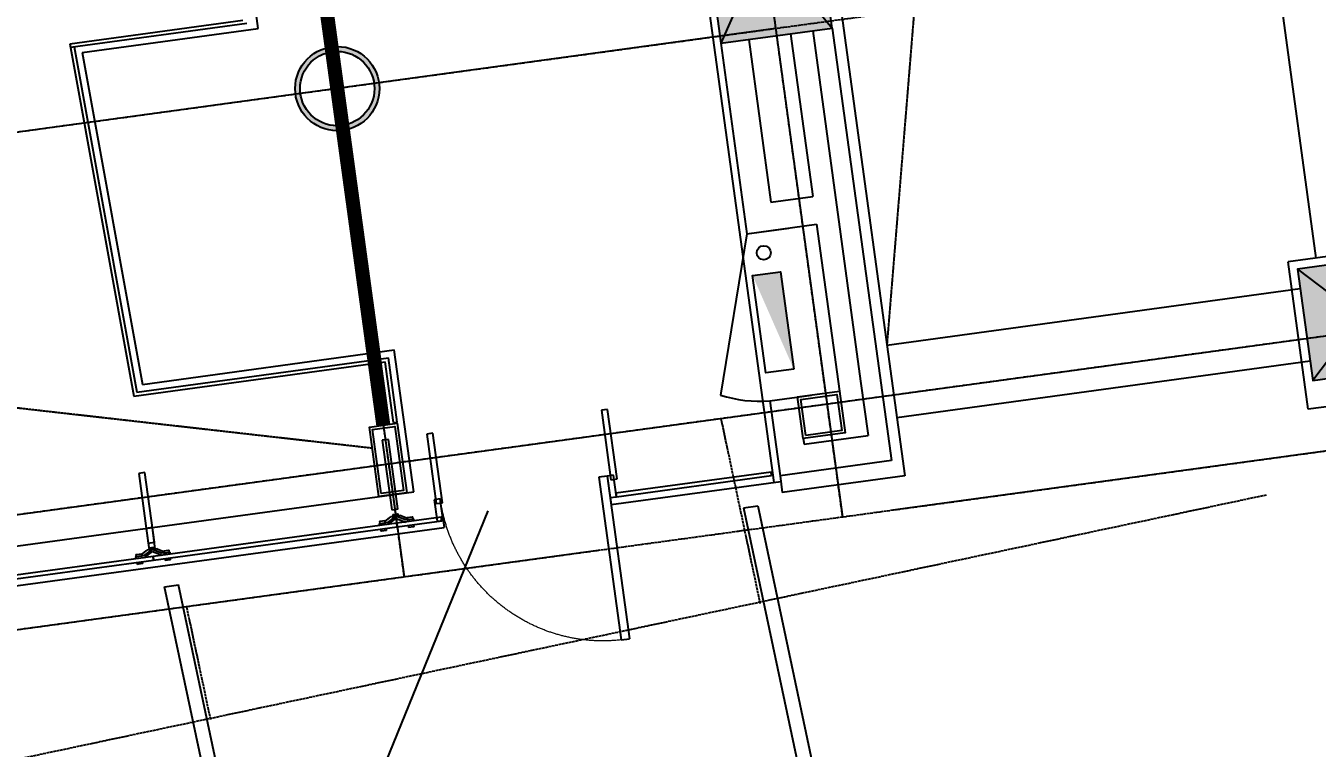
# Model space of a CAD drawing. Header units: millimetres. Extents: x -39175 to 150737, y -15023 to 140542.
# Drawn here: x -11401 to -2207, y 96250 to 101396 of the extents above; entities that cross this region are included whole.
import ezdxf

# ---------------------------------------------------------------- set-up
doc = ezdxf.new("R2010")
doc.units = ezdxf.units.MM
doc.header["$LTSCALE"] = 10
for name, pattern in [('DASH', [0.35, 0.25, -0.1]), ('E-RG-1F$0$$0$DOTE', [2.42, 2, -0.2, 0.02, -0.2]), ('E2-RI-5F$0$DASHDOT', [1, 0.5, -0.25, 0, -0.25]), ('E2-RI-5F$0$DASHED', [0.75, 0.5, -0.25])]:
    doc.linetypes.add(name, pattern=pattern)
for name, color, linetype in [('A—墙体', 7, 'Continuous'), ('A—楼梯、电梯、栏杆', 50, 'Continuous'), ('A—轴线、尺寸', 1, 'Continuous'), ('A—门窗', 135, 'Continuous'), ('E2-RI-5F$0$0M-FIRE', 30, 'E2-RI-5F$0$DASHDOT'), ('E2-RI-5F$0$0S-SLAB-HOLE', 210, 'Continuous'), ('E2-RI-5F$0$A-SYMB-VOID', 35, 'Continuous'), ('E2-RI-5F$0$J-STAIR楼梯', 2, 'Continuous'), ('I—平面—填充03(灰度)', 250, 'Continuous'), ('I—平面—文字', 40, 'Continuous'), ('I—平面—消防设施', 10, 'Continuous'), ('I—平面—装饰面层线', 192, 'Continuous'), ('I—平面—门', 22, 'Continuous'), ('轴线100', 1, 'Continuous')]:
    doc.layers.add(name, color=color, linetype=linetype)
for name, color, linetype, lineweight in [('E-RF-5F$0$A-GLAZ', 6, 'Continuous', 5), ('E2-RI-5F$0$A-DETL', 5, 'Continuous', 5), ('E2-RV-5F$0$$2$A-WALL', 7, 'Continuous', 5)]:
    doc.layers.add(name, color=color, linetype=linetype, lineweight=lineweight)
doc.styles.add('ARIAL', font='arial.ttf')
doc.dimstyles.new('200', dxfattribs={"dimscale": 200, "dimtxt": 2.5, "dimasz": 2, "dimexe": 1, "dimexo": 1, "dimgap": 0.8, "dimtad": 1, "dimdec": 0, "dimdsep": 46, "dimtxsty": 'ARIAL', "dimblk1": 'ARCHTICK', "dimblk2": 'ARCHTICK', "dimsah": 1, "dimcen": -0.9, "dimdle": 1, "dimclrd": 256, "dimclre": 256, "dimclrt": 40, "dimaunit": 1, "dimadec": 0, "dimazin": 0, "dimtfac": 0.35, "dimtdec": 0, "dimtix": 1, "dimtmove": 2, "dimatfit": 3, "dimldrblk": 'ARCHTICK', "dimfxl": 0, "dimtvp": 0.8, "dimtolj": 1, "dimtzin": 0, "dimarcsym": 0})

# ---------------------------------------------------------------- blocks, each defined once
blk = doc.blocks.new('E-RF-5F$0$Spider Panel - Spider Panel-10937385-E2 号楼五层平面图 5TH FLOOR PLAN')
at = {"layer": 'A—门窗', "color": 8, "lineweight": 9}
for p, q in [((-1000, 15.1), (-1000, 0)), ((-1000, 15.1), (-992.7, 15.1)), ((-995, 30.1), (-995, 0)), ((-995, 30.1), (-989.1, 30.1)), ((-992.7, 15.1), (-957.3, 15.1)), ((-989.1, 30.1), (-955, 30.1)), ((-939.6, 15.1), (-957.3, 15.1)), ((-955, 25.9), (-910.4, 50)), ((-955, 0), (-955, 30.1)), ((-875, 50), (-939.6, 15.1)), ((-939.6, 0), (-875, 35)), ((-892.7, 50), (-910.4, 50)), ((-875, 50), (-910.4, 50)), ((-900, 50), (-900, 46)), ((-900, 50), (-900, 46)), ((-895, 65), (-895, 50)), ((-895, 65), (-889.1, 65)), ((-895, 65), (-895, 50)), ((-895, 65), (-860.9, 65)), ((-895, 65), (-895, 50)), ((-895, 65), (-860.9, 65)), ((-895, 65), (-895, 50)), ((-895, 65), (-889.1, 65)), ((-875, 50), (-892.7, 50)), ((-889.1, 65), (-855, 65)), ((-889.1, 65), (-855, 65)), ((-810.4, 15.1), (-875, 50)), ((-839.6, 50), (-875, 50)), ((-857.3, 50), (-875, 50)), ((-875, 35), (-810.4, 0)), ((-860.9, 65), (-855, 65)), ((-860.9, 65), (-855, 65)), ((-839.6, 50), (-857.3, 50)), ((-855, 50), (-855, 65)), ((-855, 50), (-855, 65)), ((-855, 50), (-855, 65)), ((-855, 50), (-855, 65)), ((-850, 46), (-850, 50)), ((-850, 46), (-850, 50)), ((-839.6, 50), (-795, 25.9)), ((-792.7, 15.1), (-810.4, 15.1)), ((-795, 30.1), (-795, 0)), ((-795, 30.1), (-760.9, 30.1)), ((-792.7, 15.1), (-757.3, 15.1)), ((-760.9, 30.1), (-755, 30.1)), ((-757.3, 15.1), (-750, 15.1)), ((-755, 0), (-755, 30.1)), ((-750, 0), (-750, 15.1)), ((750, 15.1), (750, 0)), ((750, 15.1), (757.3, 15.1)), ((755, 30.1), (755, 0)), ((755, 30.1), (760.9, 30.1)), ((757.3, 15.1), (792.7, 15.1)), ((760.9, 30.1), (795, 30.1)), ((810.4, 15.1), (792.7, 15.1)), ((795, 25.9), (839.6, 50)), ((795, 0), (795, 30.1)), ((875, 50), (810.4, 15.1)), ((810.4, 0), (875, 35)), ((857.3, 50), (839.6, 50)), ((875, 50), (839.6, 50)), ((850, 50), (850, 46)), ((850, 50), (850, 46)), ((855, 65), (855, 50)), ((855, 65), (860.9, 65)), ((855, 65), (855, 50)), ((855, 65), (889.1, 65)), ((855, 65), (855, 50)), ((855, 65), (889.1, 65)), ((855, 65), (855, 50)), ((855, 65), (860.9, 65)), ((875, 50), (857.3, 50)), ((860.9, 65), (895, 65)), ((860.9, 65), (895, 65)), ((939.6, 15.1), (875, 50)), ((910.4, 50), (875, 50)), ((892.7, 50), (875, 50)), ((875, 35), (939.6, 0)), ((889.1, 65), (895, 65)), ((889.1, 65), (895, 65)), ((910.4, 50), (892.7, 50)), ((895, 50), (895, 65)), ((895, 50), (895, 65)), ((895, 50), (895, 65)), ((895, 50), (895, 65)), ((900, 46), (900, 50)), ((900, 46), (900, 50)), ((910.4, 50), (955, 25.9)), ((957.3, 15.1), (939.6, 15.1)), ((955, 30.1), (955, 0)), ((955, 30.1), (989.1, 30.1)), ((957.3, 15.1), (992.7, 15.1)), ((989.1, 30.1), (995, 30.1)), ((992.7, 15.1), (1000, 15.1)), ((995, 0), (995, 30.1)), ((1000, 0), (1000, 15.1)), ((-995, -25.4), (-995, -40.4)), ((-989.1, -40.4), (-995, -40.4)), ((-955, -40.4), (-989.1, -40.4)), ((-955, -40.4), (-955, -25.4)), ((-795, -25.4), (-795, -40.4)), ((-760.9, -40.4), (-795, -40.4)), ((-755, -40.4), (-760.9, -40.4)), ((-755, -40.4), (-755, -25.4)), ((755, -25.4), (755, -40.4)), ((760.9, -40.4), (755, -40.4)), ((795, -40.4), (760.9, -40.4)), ((795, -40.4), (795, -25.4)), ((955, -25.4), (955, -40.4)), ((989.1, -40.4), (955, -40.4)), ((995, -40.4), (989.1, -40.4)), ((995, -40.4), (995, -25.4))]:
    blk.add_line(p, q, dxfattribs=at)
at = {"layer": 'A—门窗'}
for p, q in [((875, 0), (-875, 0)), ((-875, 0), (-875, -25.4)), ((-875, -25.4), (875, -25.4)), ((875, -25.4), (875, 0))]:
    blk.add_line(p, q, dxfattribs=at)
blk = doc.blocks.new('E-RF-5F$0$Spider Panel - Spider Panel-V29-E2 号楼五层平面图 5TH FLOOR PLAN')
at = {"layer": 'A—门窗'}
for p, q in [((875, 0), (-875, 0)), ((875, -25.4), (875, 0)), ((-875, 0), (-875, -25.4)), ((-875, -25.4), (875, -25.4))]:
    blk.add_line(p, q, dxfattribs=at)
at = {"layer": 'E-RF-5F$0$A-GLAZ', "color": 8, "lineweight": 9}
for p, q in [((-1000, 15.1), (-1000, 0)), ((-1000, 15.1), (-992.7, 15.1)), ((-995, 30.1), (-995, 0)), ((-995, 30.1), (-989.1, 30.1)), ((-992.7, 15.1), (-957.3, 15.1)), ((-989.1, 30.1), (-955, 30.1)), ((-939.6, 15.1), (-957.3, 15.1)), ((-955, 25.9), (-910.4, 50)), ((-955, 0), (-955, 30.1)), ((-875, 50), (-939.6, 15.1)), ((-939.6, 0), (-875, 35)), ((-892.7, 50), (-910.4, 50)), ((-875, 50), (-910.4, 50)), ((-900, 50), (-900, 46)), ((-900, 50), (-900, 46)), ((-895, 65), (-895, 50)), ((-895, 65), (-889.1, 65)), ((-895, 65), (-895, 50)), ((-895, 65), (-860.9, 65)), ((-895, 65), (-895, 50)), ((-895, 65), (-860.9, 65)), ((-895, 65), (-895, 50)), ((-895, 65), (-889.1, 65)), ((-875, 50), (-892.7, 50)), ((-889.1, 65), (-855, 65)), ((-889.1, 65), (-855, 65)), ((-810.4, 15.1), (-875, 50)), ((-839.6, 50), (-875, 50)), ((-857.3, 50), (-875, 50)), ((-875, 35), (-810.4, 0)), ((-860.9, 65), (-855, 65)), ((-860.9, 65), (-855, 65)), ((-839.6, 50), (-857.3, 50)), ((-855, 50), (-855, 65)), ((-855, 50), (-855, 65)), ((-855, 50), (-855, 65)), ((-855, 50), (-855, 65)), ((-850, 46), (-850, 50)), ((-850, 46), (-850, 50)), ((-839.6, 50), (-795, 25.9)), ((-792.7, 15.1), (-810.4, 15.1)), ((-795, 30.1), (-795, 0)), ((-795, 30.1), (-760.9, 30.1)), ((-792.7, 15.1), (-757.3, 15.1)), ((-760.9, 30.1), (-755, 30.1)), ((-757.3, 15.1), (-750, 15.1)), ((-755, 0), (-755, 30.1)), ((-750, 0), (-750, 15.1)), ((750, 15.1), (750, 0)), ((750, 15.1), (757.3, 15.1)), ((755, 30.1), (755, 0)), ((755, 30.1), (760.9, 30.1)), ((757.3, 15.1), (792.7, 15.1)), ((760.9, 30.1), (795, 30.1)), ((810.4, 15.1), (792.7, 15.1)), ((795, 25.9), (824.8, 42)), ((795, 0), (795, 30.1)), ((860.1, 42), (810.4, 15.1)), ((810.4, 0), (875, 35)), ((875, 35), (939.6, 0)), ((939.6, 15.1), (889.9, 42)), ((925.2, 42), (955, 25.9)), ((957.3, 15.1), (939.6, 15.1)), ((955, 30.1), (955, 0)), ((955, 30.1), (989.1, 30.1)), ((957.3, 15.1), (992.7, 15.1)), ((989.1, 30.1), (995, 30.1)), ((992.7, 15.1), (1000, 15.1)), ((995, 0), (995, 30.1)), ((1000, 0), (1000, 15.1)), ((-995, -25.4), (-995, -40.4)), ((-989.1, -40.4), (-995, -40.4)), ((-955, -40.4), (-989.1, -40.4)), ((-955, -40.4), (-955, -25.4)), ((-795, -25.4), (-795, -40.4)), ((-760.9, -40.4), (-795, -40.4)), ((-755, -40.4), (-760.9, -40.4)), ((-755, -40.4), (-755, -25.4))]:
    blk.add_line(p, q, dxfattribs=at)
blk = doc.blocks.new('E-RF-5F$0$System Panel - Glazed-10937702-E2 号楼五层平面图 5TH FLOOR PLAN')
at = {"layer": 'A—门窗'}
for p, q in [((160, -19.05), (-160, -19.05)), ((-160, -19.05), (-160, -44.45)), ((-160, -44.45), (160, -44.45)), ((160, -44.45), (160, -19.05))]:
    blk.add_line(p, q, dxfattribs=at)
blk = doc.blocks.new('E-RF-5F$0$System Panel - Glazed - No Offset-10937416-E2 号楼五层平面图 5TH FLOOR PLAN')
at = {"layer": 'A—门窗'}
for p, q in [((557.5, 0), (-557.5, 0)), ((-557.5, 0), (-557.5, -25.4)), ((-557.5, -25.4), (557.5, -25.4)), ((557.5, -25.4), (557.5, 0))]:
    blk.add_line(p, q, dxfattribs=at)
blk = doc.blocks.new('E-COLS-F5')
at = {"layer": 'I—平面—填充03(灰度)'}
for points in [[(11702285.4, -6104384.2), (11702461.4, -6105672.3), (11703254, -6105563.9), (11703078, -6104275.9)], [(11707359.7, -6107172.7), (11706567.1, -6107281.1), (11706675.5, -6108073.7), (11707468.1, -6107965.4)]]:
    blk.add_hatch(color=18, dxfattribs=at).paths.add_polyline_path(points)
h = blk.add_hatch(color=18, dxfattribs=at)
edge = h.paths.add_edge_path(flags=17)
edge.add_arc((11699730, -6105995.2), 265, 0, 360)
edge = h.paths.add_edge_path()
edge.add_arc((11699730, -6105995.2), 300, 0, 360)
at = {"layer": 'A—墙体'}
for points in [[(11702285.4, -6104384.2), (11702461.4, -6105672.3), (11703254, -6105563.9), (11703078, -6104275.9)], [(11707359.7, -6107172.7), (11706567.1, -6107281.1), (11706675.5, -6108073.7), (11707468.1, -6107965.4)]]:
    blk.add_lwpolyline(points, close=True, dxfattribs=at)
for radius in [300, 265]:
    blk.add_circle((11699730, -6105995.2), radius, dxfattribs=at)
blk = doc.blocks.new('E2-RI-5F$0$XFX-BX')
blk.add_lwpolyline([(0, 0), (0, 200), (700, 200), (700, 0)], close=True)
blk.add_solid([(0, 0), (0, 0), (700, 0), (700, 200)])
blk = doc.blocks.new('E2-RI-5F$0$200x500')
at = {"layer": 'A—门窗', "elevation": 0}
blk.add_lwpolyline([(11654894.9, -6112598.3), (11654827.2, -6112102.9), (11655025.4, -6112075.8), (11655093.1, -6112571.2), (11654894.9, -6112598.3)], dxfattribs=at)
blk.add_lwpolyline([(11654912, -6112575.8), (11654849.7, -6112120), (11655008.3, -6112098.3), (11655070.6, -6112554.1)], close=True, dxfattribs=at)
blk = doc.blocks.new('E2-RI-5F$0$$DorLib2D$00000001')
at = {"layer": 'I—平面—门'}
for p, q in [((0.45, 0.975), (0.5, 0.975)), ((0.45, 0), (0.45, 0.975)), ((0.5, 0), (0.5, 0.975)), ((0.5, 0), (0.45, 0))]:
    blk.add_line(p, q, dxfattribs=at)
at = {"layer": 'I—平面—门', "color": 8, "linetype": 'DASH', "lineweight": 13}
blk.add_arc((0.475, 0), 0.975, 91.46928, 180, dxfattribs=at)
blk = doc.blocks.new('_ArchTick')
at = {"color": 0, "linetype": 'ByBlock', "const_width": 0.15}
blk.add_lwpolyline([(-0.5, -0.5), (0.5, 0.5)], dxfattribs=at)
blk = doc.blocks.new('*D4737')
at = {"layer": 'A—轴线、尺寸', "linetype": 'ByBlock', "lineweight": -2}
blk.add_line((-29420.4, 94640.6), (-32252, 94253.6), dxfattribs=at)
blk.add_arc((993.9, 98797.9), 33355.1, 187.78334, 191.95265, dxfattribs=at)
at = {"layer": 'Defpoints', "color": 0, "linetype": 'ByBlock'}
for p in [(-1772.7, 98419.7), (-29222.3, 94667.7), (-23206.6, 93674.8), (-31934.6, 93480.5), (-33901.5, 91410.8)]:
    blk.add_point(p, dxfattribs=at)
at = {"layer": 'A—轴线、尺寸', "linetype": 'ByBlock', "lineweight": -2, "xscale": 400, "yscale": 400, "zscale": 400}
for p, rotation in [((-32053.9, 94280.7), 97.78334124777838), ((-31638, 91889.9), 281.9526484732442)]:
    blk.add_blockref('_ArchTick', p, dxfattribs=dict(at, rotation=rotation))
at = {"layer": 'A—轴线、尺寸', "color": 40, "linetype": 'ByBlock', "insert": (-31463.7, 93151.8), "char_height": 500, "attachment_point": 5, "rotation": 279.86799, "style": 'ARIAL'}
blk.add_mtext('\\A1;4°', dxfattribs=at)
blk = doc.blocks.new('A$C1C9D1350')
at = {"layer": '轴线100', "linetype": 'E-RG-1F$0$$0$DOTE'}
for p, q in [((-264930.2, 129667.4), (-261001.3, 100923.9)), ((-268051.1, 129240.8), (-264122.3, 100497.3)), ((-183417.6, 112346), (-289040.1, 97908.9)), ((-260653.9, 104514), (-289405.7, 100584)), ((-261585.4, 100306.6), (-261864.1, 101623.5)), ((-284636.3, 97693.3), (-257186.8, 101445.3)), ((-257983.6, 101078.9), (-288577.2, 94602.5)), ((-265498.6, 99478.2), (-265669.6, 100285.8))]:
    blk.add_line(p, q, dxfattribs=at)

msp = doc.modelspace()

# ---------------------------------------------------------------- linework, layer by layer
at = {"layer": 'A—墙体'}
for p, q in [((-6452.5, 101271.8), (-5659.5, 101380.2)), ((-5956.7, 101339.2, 0), (-5798.3, 100180.1, 0)), ((-5798.2, 101360.9, 0), (-5456.9, 98864.2, 0)), ((-5659.5, 101380.2), (-5238.3, 98298.8)), ((-6452.1, 101271.8), (-6266.6, 99914.3)), ((-6313.4, 101290.8), (-6313.4, 101290.5)), ((-6254, 101298.9), (-6095.5, 100139.5)), ((-6095.5, 100139.5), (-5798.3, 100180.1, 0)), ((-6266.6, 99914.3), (-5771.2, 99982, 0)), ((-6266.6, 99914.3, 0), (-5969.4, 99954.9, 0)), ((-5771.2, 99982, 0), (-5608.7, 98793, 0)), ((-5456.9, 98864.2, 0), (-5404.1, 98478)), ((-6104.1, 98725.3, 0), (-5806.8, 98765.9, 0)), ((-6104.1, 98725.3), (-6031, 98190.5)), ((-5859.9, 98415.7), (-5404.1, 98478)), ((-5865.3, 98455.2, 0), (-5859.9, 98415.7)), ((-5238.3, 98298.8), (-6031, 98190.5))]:
    msp.add_line(p, q, dxfattribs=at)
at = {"layer": 'A—墙体', "elevation": 0}
msp.add_lwpolyline([(-5865.3, 98455.2), (-5905.9, 98752.4), (-5608.7, 98793), (-5568.1, 98495.8), (-5865.3, 98455.2)], dxfattribs=at)
msp.add_lwpolyline([(-5848.2, 98477.7), (-5883.4, 98735.3), (-5625.8, 98770.5), (-5590.6, 98512.9)], close=True, dxfattribs=at)
at = {"layer": 'A—楼梯、电梯、栏杆'}
for p, q in [((-9746.4, 101376.6), (-10566.1, 107371.8)), ((-11086.9, 101268.6), (-9855.5, 101436.9)), ((-11082.3, 101243.6), (-9826.9, 101415.2)), ((-10999.7, 101205.3), (-9746.4, 101376.6)), ((-11086.9, 101268.6), (-10631.6, 98758.2)), ((-11057.1, 101247), (-10610.9, 98786.6)), ((-10999.7, 101205.3), (-10571, 98841.6)), ((-10610.9, 98786.6), (-8819.6, 99031.5)), ((-10571, 98841.6), (-8777.7, 99086.8)), ((-8757, 98572.8, 0), (-8819.6, 99031.5)), ((-8639.5, 98076.1, 0), (-8777.7, 99086.8)), ((-10631.6, 98758.2), (-8841.4, 99002.9)), ((-8782.1, 98569.4, 0), (-8841.4, 99002.9, 0)), ((-6290.3, 97962.9), (-6190, 97976.6)), ((-6290.3, 97962.9), (-3682.5, 85643.9)), ((-6190, 97976.6), (-3583.6, 85664.7)), ((-10413, 97399.4), (-10313.6, 97413)), ((-7752.8, 84833.2), (-10413, 97399.4)), ((-7655, 84854), (-10313.6, 97413))]:
    msp.add_line(p, q, dxfattribs=at)
at = {"layer": 'A—轴线、尺寸', "linetype": 'E-RG-1F$0$$0$DOTE', "ltscale": 500}
for p, q in [((-9516.1, 126641.8), (-5587.3, 97898.3)), ((-12637.1, 126215.2), (-8708.2, 97471.7)), ((81877.6, 110671.1), (-34448.7, 94770.8)), ((-6062.6, 101375.9), (-34814.4, 97445.9)), ((-29222.3, 94667.7), (-1772.7, 98419.7))]:
    msp.add_line(p, q, dxfattribs=at)
at = {"layer": 'A—轴线、尺寸', "linetype": 'E-RG-1F$0$$0$DOTE'}
msp.add_line((-10084.6, 96452.6), (-10255.5, 97260.2), dxfattribs=at)
at = {"layer": 'A—门窗'}
for p, q in [((-2613.8, 102652.9), (-2215.9, 99741.4)), ((-5684.5, 102153.9), (-5142.8, 98190.6)), ((-1502.5, 99838.9), (-2414, 99714.3)), ((-2270.5, 98664.1), (-2414, 99714.3)), ((-1358.9, 98788.7), (-2270.5, 98664.1)), ((-6095.2, 98217.1), (-7199.9, 98066.1)), ((-6091.7, 98191.9), (-6095.2, 98217.1)), ((-7233.3, 97985.4), (-6025.4, 98150.5)), ((-7196.4, 98040.9), (-6091.7, 98191.9)), ((-6030.7, 98189.5, 0), (-6014.7, 98071.5)), ((-5142.8, 98190.6), (-6014.7, 98071.5)), ((-25552.2, 95764.4, 0), (-8639.5, 98076.1, 0)), ((-7199.9, 98066.1), (-7196.4, 98040.9)), ((-8760.4, 97852.8), (-10494.3, 97615.8)), ((-8886.2, 97850.6), (-8879, 97851.6)), ((-8886.2, 97850.6), (-8879, 97851.6)), ((-8886.2, 97850.6), (-8884.2, 97835.7)), ((-8886.2, 97850.6), (-8884.2, 97835.7)), ((-8883.3, 97866.2), (-8877.5, 97867)), ((-8883.3, 97866.2), (-8877.5, 97867)), ((-8883.3, 97866.2), (-8879.2, 97836.3)), ((-8883.3, 97866.2), (-8879.2, 97836.3)), ((-8879, 97851.6), (-8844, 97856.4)), ((-8879, 97851.6), (-8844, 97856.4)), ((-8877.5, 97867), (-8843.7, 97871.6)), ((-8877.5, 97867), (-8843.7, 97871.6)), ((-8826.4, 97858.8), (-8844, 97856.4)), ((-8826.4, 97858.8), (-8844, 97856.4)), ((-8839.6, 97841.8), (-8843.7, 97871.6)), ((-8839.6, 97841.8), (-8843.7, 97871.6)), ((-8843.2, 97867.4), (-8802.2, 97897.3)), ((-8843.2, 97867.4), (-8802.2, 97897.3)), ((-8767.1, 97902.1), (-8826.4, 97858.8)), ((-8767.1, 97902.1), (-8826.4, 97858.8)), ((-8824.4, 97843.8), (-8765.1, 97887.3)), ((-8824.4, 97843.8), (-8765.1, 97887.3)), ((-8767.1, 97902.1), (-8802.2, 97897.3)), ((-8767.1, 97902.1), (-8802.2, 97897.3)), ((-8784.6, 97899.7), (-8802.2, 97897.3)), ((-8784.6, 97899.7), (-8802.2, 97897.3)), ((-8791.9, 97898.8), (-8791.4, 97894.8)), ((-8791.9, 97898.8), (-8791.4, 97894.8)), ((-8791.9, 97898.8), (-8791.4, 97894.8)), ((-8791.9, 97898.8), (-8791.4, 97894.8)), ((-8789, 97914.3), (-8755.1, 97918.9)), ((-8789, 97914.3), (-8755.1, 97918.9)), ((-8789, 97914.3), (-8755.1, 97918.9)), ((-8789, 97914.3), (-8755.1, 97918.9)), ((-8789, 97914.3), (-8783.2, 97915.1)), ((-8789, 97914.3), (-8783.2, 97915.1)), ((-8789, 97914.3), (-8783.2, 97915.1)), ((-8789, 97914.3), (-8783.2, 97915.1)), ((-8789, 97914.3), (-8786.9, 97899.4)), ((-8789, 97914.3), (-8786.9, 97899.4)), ((-8789, 97914.3), (-8786.9, 97899.4)), ((-8789, 97914.3), (-8786.9, 97899.4)), ((-8789, 97914.3), (-8786.9, 97899.4)), ((-8789, 97914.3), (-8786.9, 97899.4)), ((-8789, 97914.3), (-8786.9, 97899.4)), ((-8789, 97914.3), (-8786.9, 97899.4)), ((-8767.1, 97902.1), (-8784.6, 97899.7)), ((-8767.1, 97902.1), (-8784.6, 97899.7)), ((-8783.2, 97915.1), (-8749.3, 97919.7)), ((-8783.2, 97915.1), (-8749.3, 97919.7)), ((-8783.2, 97915.1), (-8749.3, 97919.7)), ((-8783.2, 97915.1), (-8749.3, 97919.7)), ((-8732.1, 97906.9), (-8767.1, 97902.1)), ((-8732.1, 97906.9), (-8767.1, 97902.1)), ((-8749.6, 97904.5), (-8767.1, 97902.1)), ((-8749.6, 97904.5), (-8767.1, 97902.1)), ((-8698.3, 97876.3), (-8767.1, 97902.1)), ((-8698.3, 97876.3), (-8767.1, 97902.1)), ((-8765.1, 97887.3), (-8696.3, 97861.4)), ((-8765.1, 97887.3), (-8696.3, 97861.4)), ((-8443.3, 97896.1), (-8760.4, 97852.8)), ((-8756.9, 97827.4), (-8760.4, 97852.6)), ((-8760.4, 97852.6), (-8756.9, 97827.4)), ((-8756.9, 97827.6), (-8439.9, 97870.9)), ((-8755.1, 97918.9), (-8749.3, 97919.7)), ((-8755.1, 97918.9), (-8749.3, 97919.7)), ((-8755.1, 97918.9), (-8749.3, 97919.7)), ((-8755.1, 97918.9), (-8749.3, 97919.7)), ((-8732.1, 97906.9), (-8749.6, 97904.5)), ((-8732.1, 97906.9), (-8749.6, 97904.5)), ((-8747.3, 97904.8), (-8749.3, 97919.7)), ((-8747.3, 97904.8), (-8749.3, 97919.7)), ((-8747.3, 97904.8), (-8749.3, 97919.7)), ((-8747.3, 97904.8), (-8749.3, 97919.7)), ((-8747.3, 97904.8), (-8749.3, 97919.7)), ((-8747.3, 97904.8), (-8749.3, 97919.7)), ((-8747.3, 97904.8), (-8749.3, 97919.7)), ((-8747.3, 97904.8), (-8749.3, 97919.7)), ((-8741.8, 97901.6), (-8742.4, 97905.5)), ((-8741.8, 97901.6), (-8742.4, 97905.5)), ((-8741.8, 97901.6), (-8742.4, 97905.5)), ((-8741.8, 97901.6), (-8742.4, 97905.5)), ((-8732.1, 97906.9), (-8684.6, 97889.1)), ((-8732.1, 97906.9), (-8684.6, 97889.1)), ((-8680.8, 97878.7), (-8698.3, 97876.3)), ((-8680.8, 97878.7), (-8698.3, 97876.3)), ((-8685.2, 97893.3), (-8651.3, 97897.9)), ((-8685.2, 97893.3), (-8651.3, 97897.9)), ((-8685.2, 97893.3), (-8681.1, 97863.4)), ((-8685.2, 97893.3), (-8681.1, 97863.4)), ((-8680.8, 97878.7), (-8645.8, 97883.5)), ((-8680.8, 97878.7), (-8645.8, 97883.5)), ((-8677.7, 97838.3), (-8675.6, 97823.4)), ((-8677.7, 97838.3), (-8675.6, 97823.4)), ((-8651.3, 97897.9), (-8645.5, 97898.7)), ((-8651.3, 97897.9), (-8645.5, 97898.7)), ((-8645.8, 97883.5), (-8638.6, 97884.5)), ((-8645.8, 97883.5), (-8638.6, 97884.5)), ((-8641.5, 97868.8), (-8645.5, 97898.7)), ((-8641.5, 97868.8), (-8645.5, 97898.7)), ((-8636.5, 97869.5), (-8638.6, 97884.5)), ((-8636.5, 97869.5), (-8638.6, 97884.5)), ((-8636, 97828.8), (-8638, 97843.7)), ((-8636, 97828.8), (-8638, 97843.7)), ((-8439.9, 97870.9), (-8443.3, 97896.1)), ((-25791.7, 95448.7), (-8422.2, 97822.9)), ((-10490.8, 97590.6), (-8756.9, 97827.6)), ((-8875.8, 97811.2), (-8873.8, 97796.3)), ((-8875.8, 97811.2), (-8873.8, 97796.3)), ((-8868, 97797.1), (-8873.8, 97796.3)), ((-8868, 97797.1), (-8873.8, 97796.3)), ((-8834.1, 97801.7), (-8868, 97797.1)), ((-8834.1, 97801.7), (-8868, 97797.1)), ((-8834.1, 97801.7), (-8836.2, 97816.6)), ((-8834.1, 97801.7), (-8836.2, 97816.6)), ((-8641.8, 97828), (-8675.6, 97823.4)), ((-8641.8, 97828), (-8675.6, 97823.4)), ((-8636, 97828.8), (-8641.8, 97828)), ((-8636, 97828.8), (-8641.8, 97828)), ((-10577.1, 97630.6), (-10536.1, 97660.5)), ((-10577.1, 97630.6), (-10536.1, 97660.5)), ((-10501, 97665.3), (-10560.3, 97622)), ((-10501, 97665.3), (-10560.3, 97622)), ((-10558.3, 97607), (-10499, 97650.5)), ((-10558.3, 97607), (-10499, 97650.5)), ((-10501, 97665.3), (-10536.1, 97660.5)), ((-10501, 97665.3), (-10536.1, 97660.5)), ((-10518.5, 97662.9), (-10536.1, 97660.5)), ((-10518.5, 97662.9), (-10536.1, 97660.5)), ((-10525.8, 97661.9), (-10525.3, 97658)), ((-10525.8, 97661.9), (-10525.3, 97658)), ((-10525.8, 97661.9), (-10525.3, 97658)), ((-10525.8, 97661.9), (-10525.3, 97658)), ((-10522.9, 97677.5), (-10489, 97682.1)), ((-10522.9, 97677.5), (-10489, 97682.1)), ((-10522.9, 97677.5), (-10489, 97682.1)), ((-10522.9, 97677.5), (-10489, 97682.1)), ((-10522.9, 97677.5), (-10517.1, 97678.3)), ((-10522.9, 97677.5), (-10517.1, 97678.3)), ((-10522.9, 97677.5), (-10517.1, 97678.3)), ((-10522.9, 97677.5), (-10517.1, 97678.3)), ((-10522.9, 97677.5), (-10520.8, 97662.6)), ((-10522.9, 97677.5), (-10520.8, 97662.6)), ((-10522.9, 97677.5), (-10520.8, 97662.6)), ((-10522.9, 97677.5), (-10520.8, 97662.6)), ((-10522.9, 97677.5), (-10520.8, 97662.6)), ((-10522.9, 97677.5), (-10520.8, 97662.6)), ((-10522.9, 97677.5), (-10520.8, 97662.6)), ((-10522.9, 97677.5), (-10520.8, 97662.6)), ((-10501, 97665.3), (-10518.5, 97662.9)), ((-10501, 97665.3), (-10518.5, 97662.9)), ((-10517.1, 97678.3), (-10483.2, 97682.9)), ((-10517.1, 97678.3), (-10483.2, 97682.9)), ((-10517.1, 97678.3), (-10483.2, 97682.9)), ((-10517.1, 97678.3), (-10483.2, 97682.9)), ((-10466, 97670.1), (-10501, 97665.3)), ((-10466, 97670.1), (-10501, 97665.3)), ((-10483.5, 97667.7), (-10501, 97665.3)), ((-10483.5, 97667.7), (-10501, 97665.3)), ((-10432.3, 97639.5), (-10501, 97665.3)), ((-10432.3, 97639.5), (-10501, 97665.3)), ((-10499, 97650.5), (-10430.2, 97624.5)), ((-10499, 97650.5), (-10430.2, 97624.5)), ((-10489, 97682.1), (-10483.2, 97682.9)), ((-10489, 97682.1), (-10483.2, 97682.9)), ((-10489, 97682.1), (-10483.2, 97682.9)), ((-10489, 97682.1), (-10483.2, 97682.9)), ((-10466, 97670.1), (-10483.5, 97667.7)), ((-10466, 97670.1), (-10483.5, 97667.7)), ((-10481.2, 97668), (-10483.2, 97682.9)), ((-10481.2, 97668), (-10483.2, 97682.9)), ((-10481.2, 97668), (-10483.2, 97682.9)), ((-10481.2, 97668), (-10483.2, 97682.9)), ((-10481.2, 97668), (-10483.2, 97682.9)), ((-10481.2, 97668), (-10483.2, 97682.9)), ((-10481.2, 97668), (-10483.2, 97682.9)), ((-10481.2, 97668), (-10483.2, 97682.9)), ((-10475.7, 97664.7), (-10476.3, 97668.7)), ((-10475.7, 97664.7), (-10476.3, 97668.7)), ((-10475.7, 97664.7), (-10476.3, 97668.7)), ((-10475.7, 97664.7), (-10476.3, 97668.7)), ((-10466, 97670.1), (-10418.5, 97652.3)), ((-10466, 97670.1), (-10418.5, 97652.3)), ((-10419.1, 97656.4), (-10385.2, 97661.1)), ((-10419.1, 97656.4), (-10385.2, 97661.1)), ((-10419.1, 97656.4), (-10415, 97626.6)), ((-10419.1, 97656.4), (-10415, 97626.6)), ((-10414.7, 97641.9), (-10379.7, 97646.7)), ((-10414.7, 97641.9), (-10379.7, 97646.7)), ((-10385.2, 97661.1), (-10379.4, 97661.9)), ((-10385.2, 97661.1), (-10379.4, 97661.9)), ((-10379.7, 97646.7), (-10372.5, 97647.7)), ((-10379.7, 97646.7), (-10372.5, 97647.7)), ((-10375.4, 97632), (-10379.4, 97661.9)), ((-10375.4, 97632), (-10379.4, 97661.9)), ((-10370.4, 97632.7), (-10372.5, 97647.7)), ((-10370.4, 97632.7), (-10372.5, 97647.7)), ((-10494.3, 97615.8), (-12228.1, 97378.8)), ((-12224.7, 97353.6), (-10490.8, 97590.6)), ((-10620.1, 97613.8), (-10612.9, 97614.8)), ((-10620.1, 97613.8), (-10612.9, 97614.8)), ((-10620.1, 97613.8), (-10618.1, 97598.9)), ((-10620.1, 97613.8), (-10618.1, 97598.9)), ((-10617.2, 97629.4), (-10611.4, 97630.1)), ((-10617.2, 97629.4), (-10611.4, 97630.1)), ((-10617.2, 97629.4), (-10613.2, 97599.5)), ((-10617.2, 97629.4), (-10613.2, 97599.5)), ((-10612.9, 97614.8), (-10577.9, 97619.6)), ((-10612.9, 97614.8), (-10577.9, 97619.6)), ((-10611.4, 97630.1), (-10577.6, 97634.8)), ((-10611.4, 97630.1), (-10577.6, 97634.8)), ((-10609.7, 97574.4), (-10607.7, 97559.5)), ((-10609.7, 97574.4), (-10607.7, 97559.5)), ((-10601.9, 97560.3), (-10607.7, 97559.5)), ((-10601.9, 97560.3), (-10607.7, 97559.5)), ((-10568, 97564.9), (-10601.9, 97560.3)), ((-10568, 97564.9), (-10601.9, 97560.3)), ((-10560.3, 97622), (-10577.9, 97619.6)), ((-10560.3, 97622), (-10577.9, 97619.6)), ((-10573.5, 97604.9), (-10577.6, 97634.8)), ((-10573.5, 97604.9), (-10577.6, 97634.8)), ((-10568, 97564.9), (-10570.1, 97579.8)), ((-10568, 97564.9), (-10570.1, 97579.8)), ((-10490.8, 97590.6), (-10494.3, 97615.8)), ((-10494.3, 97615.8), (-10490.8, 97590.6)), ((-10414.7, 97641.9), (-10432.3, 97639.5)), ((-10414.7, 97641.9), (-10432.3, 97639.5)), ((-10411.6, 97601.4), (-10409.5, 97586.6)), ((-10411.6, 97601.4), (-10409.5, 97586.6)), ((-10375.7, 97591.2), (-10409.5, 97586.6)), ((-10375.7, 97591.2), (-10409.5, 97586.6)), ((-10369.9, 97592), (-10375.7, 97591.2)), ((-10369.9, 97592), (-10375.7, 97591.2)), ((-10369.9, 97592), (-10371.9, 97606.9)), ((-10369.9, 97592), (-10371.9, 97606.9))]:
    msp.add_line(p, q, dxfattribs=at)
at = {"layer": 'A—门窗', "extrusion": (0, 0, -1)}
for p, q in [((-7259.3, 98663.5), (-7302.9, 98657.6)), ((-7259.3, 98663.5), (-7302.9, 98657.6)), ((-7302.9, 98657.6), (-7235.2, 98162.2)), ((-7302.9, 98657.6), (-7235.2, 98162.2)), ((-7191.6, 98168.1), (-7259.3, 98663.5)), ((-7191.6, 98168.1), (-7259.3, 98663.5)), ((-8502.8, 98493.6), (-8546.4, 98487.6)), ((-8502.8, 98493.6), (-8546.4, 98487.6)), ((-8546.4, 98487.6), (-8478.7, 97992.2)), ((-8546.4, 98487.6), (-8478.7, 97992.2)), ((-8435.1, 97998.2), (-8502.8, 98493.6)), ((-8435.1, 97998.2), (-8502.8, 98493.6)), ((-8819.8, 98450.2), (-8863.4, 98444.3)), ((-8819.8, 98450.2), (-8863.4, 98444.3)), ((-8863.4, 98444.3), (-8795.7, 97948.9)), ((-8863.4, 98444.3), (-8795.7, 97948.9)), ((-8752.1, 97954.8), (-8819.8, 98450.2)), ((-8752.1, 97954.8), (-8819.8, 98450.2)), ((-10553.7, 98213.2), (-10597.3, 98207.3)), ((-10553.7, 98213.2), (-10597.3, 98207.3)), ((-10597.3, 98207.3), (-10529.6, 97711.9)), ((-10597.3, 98207.3), (-10529.6, 97711.9)), ((-10486, 97717.8), (-10553.7, 98213.2)), ((-10486, 97717.8), (-10553.7, 98213.2)), ((-7217.5, 98194.8), (-7261.1, 98188.8)), ((-7261.1, 98188.8), (-7240.1, 98035.3)), ((-7235.2, 98162.2), (-7191.6, 98168.1)), ((-7235.2, 98162.2), (-7191.6, 98168.1)), ((-7196.5, 98041.3), (-7217.5, 98194.8)), ((-8450, 98026.3), (-8493.6, 98020.4)), ((-8493.6, 98020.4), (-8472.6, 97866.9)), ((-8429, 97872.8), (-8450, 98026.3)), ((-7240.1, 98035.3), (-7196.5, 98041.3)), ((-8478.7, 97992.2), (-8435.1, 97998.2)), ((-8478.7, 97992.2), (-8435.1, 97998.2)), ((-8788.9, 97899.3), (-8745.4, 97905.3)), ((-8472.6, 97866.9), (-8429, 97872.8)), ((-10500.2, 97822), (-10543.8, 97816)), ((-10543.8, 97816), (-10522.8, 97662.5)), ((-10479.3, 97668.5), (-10500.2, 97822)), ((-10529.6, 97711.9), (-10486, 97717.8)), ((-10529.6, 97711.9), (-10486, 97717.8)), ((-10522.8, 97662.5), (-10479.3, 97668.5))]:
    msp.add_line(p, q, dxfattribs=at)
at = {"layer": 'A—门窗'}
for points in [[(-5270.1, 99122.1), (-2327.5, 99524.3)], [(-5199.7, 98606.9), (-2257.1, 99009.1)], [(-7240.1, 98035.3), (-7233.3, 97985.4)], [(-8429, 97872.8), (-8422.2, 97822.9)]]:
    msp.add_lwpolyline(points, dxfattribs=at)
msp.add_lwpolyline([(-8795.7, 97948.8), (-8752.1, 97954.8), (-8766.3, 98058.8), (-8809.9, 98052.9)], close=True, dxfattribs=at)
at = {"layer": 'Defpoints'}
for points in [[(-5835.6, 102668.2), (-6452.1, 101271.8)], [(-6628.2, 102559.8), (-5659.5, 101380.2)], [(-1553.8, 99771.4), (-2238.1, 98870.4)], [(-2346.4, 99663), (-1445.5, 98978.7)]]:
    msp.add_lwpolyline(points, dxfattribs=at)
at = {"layer": 'E2-RI-5F$0$0M-FIRE', "linetype": 'E2-RI-5F$0$DASHED', "const_width": 100}
msp.add_lwpolyline([(-8855.8, 98551.2), (-10131.5, 107884), (-17067, 106936), (-17541, 110403.8), (-17868.8, 112801.9), (-17826.1, 112489.9)], dxfattribs=at)
at = {"layer": 'E2-RI-5F$0$A-DETL'}
msp.add_lwpolyline([(-5199.7, 98606.9), (-2257.1, 99009.1)], dxfattribs=at)
at = {"layer": 'E2-RI-5F$0$A-SYMB-VOID', "color": 8, "linetype": 'DASH'}
msp.add_lwpolyline([(-5268.1, 99122.4), (-5047.4, 101824.5), (-2603.1, 102574.6)], dxfattribs=at)
at = {"layer": 'E2-RI-5F$0$J-STAIR楼梯'}
msp.add_line((-8782.1, 98569.4, 0), (-8757, 98572.8), dxfattribs=at)
at = {"layer": 'E2-RV-5F$0$$2$A-WALL'}
msp.add_lwpolyline([(-6628.5, 102559.5), (-5835.9, 102667.9), (-5659.8, 101379.8), (-6452.4, 101271.5)], close=True, dxfattribs=at)
msp.add_lwpolyline([(-6628.5, 102559.5), (-5835.9, 102667.9), (-5659.8, 101379.8), (-6452.4, 101271.5)], close=True, dxfattribs=at)
at = {"layer": 'I—平面—文字', "linetype": 'ByBlock'}
msp.add_lwpolyline([(-8111.4, 97941.5), (-9122.7, 95456.2), (-14422.5, 94708.3)], dxfattribs=at)
at = {"layer": 'I—平面—消防设施'}
msp.add_circle((-6147.2, 99779.2, 0), 50, dxfattribs=at)
at = {"layer": 'I—平面—装饰面层线'}
msp.add_line((-6766.5, 103197.1), (-6075.7, 98143.6), dxfattribs=at)
at = {"layer": 'I—平面—门', "color": 8, "linetype": 'DASH'}
msp.add_lwpolyline([(-26052.3, 110380.1), (-22430.1, 99917.4), (-8934.6, 98389.1)], dxfattribs=at)
at = {"layer": 'I—平面—门'}
msp.add_lwpolyline([(-6266.6, 99914.3), (-6455.9, 98765.3)], dxfattribs=at)
msp.add_arc((-6178.1, 99641.5), 919.2, 252.40882, 274.61946, dxfattribs=at)

# ---------------------------------------------------------------- block references
at = {"layer": 'A—墙体'}
msp.add_blockref('E-COLS-F5', (-11708913.6, 6206944.1), dxfattribs=at)
at = {"layer": 'E-RF-5F$0$A-GLAZ', "color": 8, "lineweight": 9, "rotation": 7.783339573422293}
for name, p in [('E-RF-5F$0$System Panel - Glazed - No Offset-10937416-E2 号楼五层平面图 5TH FLOOR PLAN', (-6647.5, 98141.6)), ('E-RF-5F$0$System Panel - Glazed - No Offset-10937416-E2 号楼五层平面图 5TH FLOOR PLAN', (-6647.5, 98141.6)), ('E-RF-5F$0$System Panel - Glazed-10937702-E2 号楼五层平面图 5TH FLOOR PLAN', (-8604.4, 97893.3)), ('E-RF-5F$0$System Panel - Glazed-10937702-E2 号楼五层平面图 5TH FLOOR PLAN', (-8604.4, 97893.3))]:
    msp.add_blockref(name, p, dxfattribs=at)
at = {"layer": 'E-RF-5F$0$A-GLAZ', "lineweight": 9, "rotation": 7.783339573422293}
for name, p in [('E-RF-5F$0$Spider Panel - Spider Panel-V29-E2 号楼五层平面图 5TH FLOOR PLAN', (-9627.3, 97734.3)), ('E-RF-5F$0$Spider Panel - Spider Panel-V29-E2 号楼五层平面图 5TH FLOOR PLAN', (-9627.3, 97734.3)), ('E-RF-5F$0$Spider Panel - Spider Panel-10937385-E2 号楼五层平面图 5TH FLOOR PLAN', (-11361.2, 97497.3)), ('E-RF-5F$0$Spider Panel - Spider Panel-10937385-E2 号楼五层平面图 5TH FLOOR PLAN', (-11361.2, 97497.3))]:
    msp.add_blockref(name, p, dxfattribs=at)
at = {"layer": 'E2-RI-5F$0$0S-SLAB-HOLE'}
msp.add_blockref('E2-RI-5F$0$200x500', (-11663782.1, 6210640.6, 0), dxfattribs=at)
at = {"layer": 'I—平面—消防设施', "rotation": 97.77616141265763}
msp.add_blockref('E2-RI-5F$0$XFX-BX', (-5933.1, 98950.5, 0), dxfattribs=at)
at = {"layer": 'I—平面—门', "xscale": -1199.999999999515, "yscale": 1200, "zscale": 1200.000000000001, "rotation": 187.7833393206454}
msp.add_blockref('E2-RI-5F$0$$DorLib2D$00000001', (-7855.5, 98107.6), dxfattribs=at)
at = {"layer": '轴线100'}
msp.add_blockref('A$C1C9D1350', (255414.1, -3026), dxfattribs=at)

# ---------------------------------------------------------------- dimensions: what is measured, and where the dimension line sits
at = {"layer": 'A—轴线、尺寸', "linetype": 'ByBlock'}
dim = msp.add_angular_dim_2l(base=(-31934.6, 93480.5), line1=((-23206.6, 93674.8), (-33901.5, 91410.8)), line2=((-29222.3, 94667.7), (-1772.7, 98419.7)), dimstyle='200', dxfattribs=at)
dim.commit()
dim.dimension.update_dxf_attribs({"geometry": '*D4737', "text_midpoint": (-31463.7, 93151.8)})

doc.saveas('drawing.dxf')
